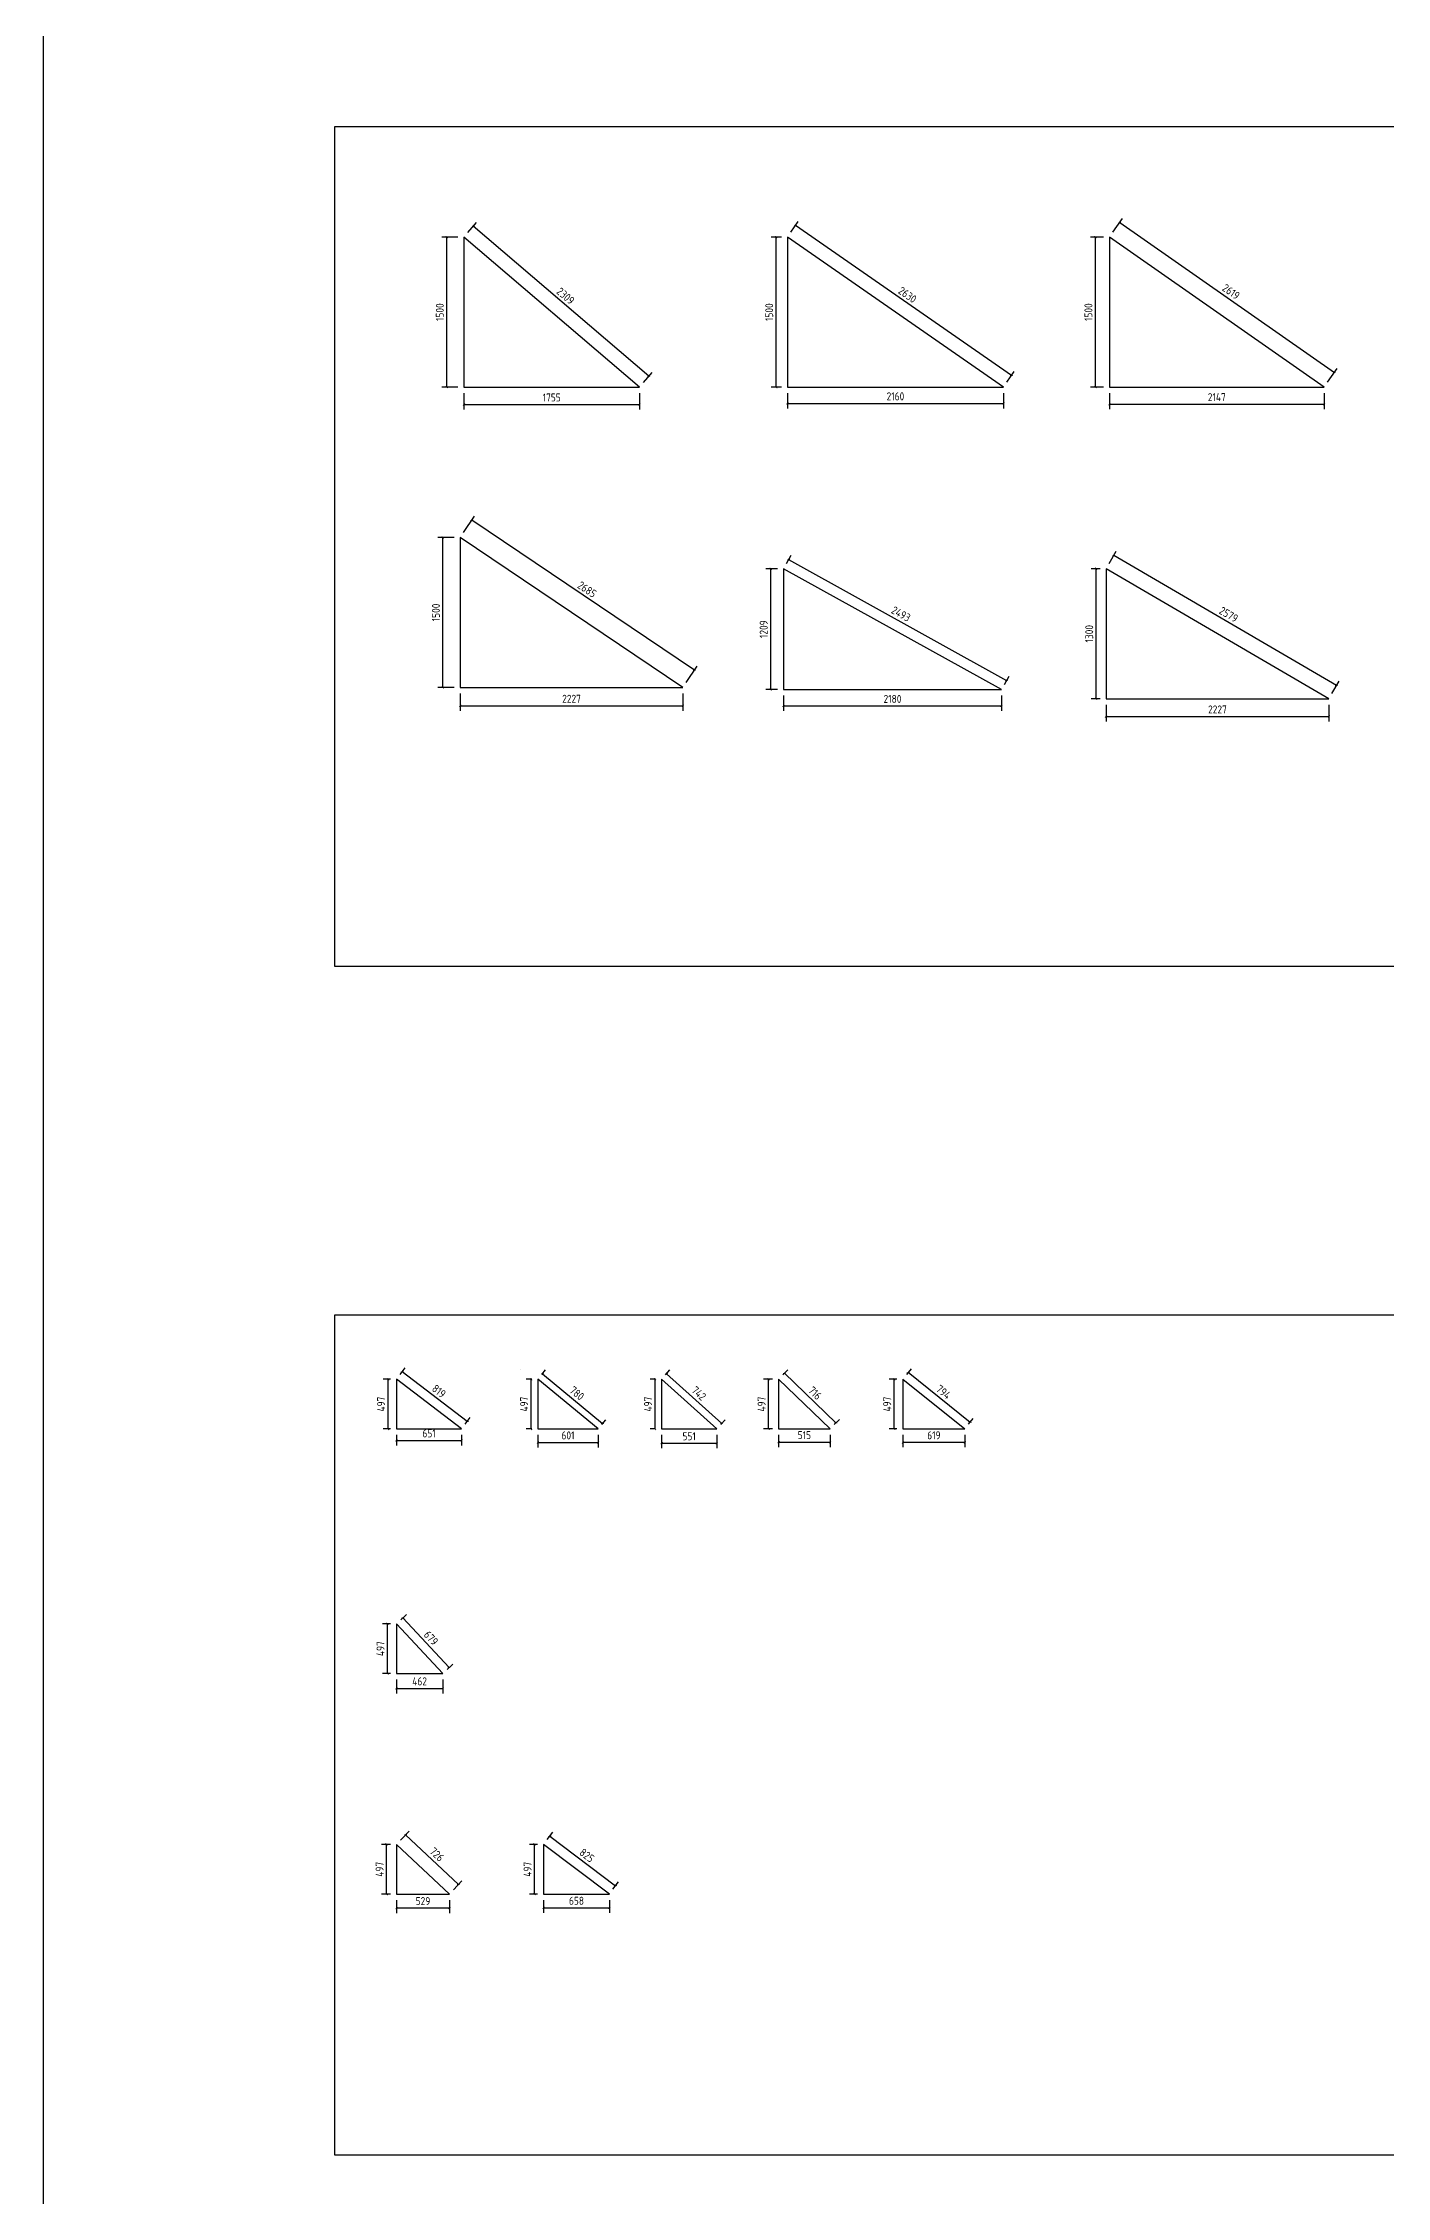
# Model space of a CAD drawing. Extents: x 810015 to 1451442, y -271755 to 145013.
# Drawn here: x 1023824 to 1091019, y -170137 to -62465 of the extents above; entities that cross this region are included whole.
import ezdxf

# ---------------------------------------------------------------- set-up
doc = ezdxf.new("R2010")
doc.units = 0
doc.header["$LTSCALE"] = 1000
doc.header["$MEASUREMENT"] = 0
doc.styles.get("Standard").update_dxf_attribs({"font": 'gbenor.shx', "bigfont": 'gbcbig.shx'})
doc.dimstyles.get("Standard").update_dxf_attribs({"dimscale": 100, "dimtxt": 2.5, "dimasz": 1, "dimexe": 2.5, "dimexo": 3, "dimgap": 1.5, "dimtad": 1, "dimdec": 0, "dimzin": 0, "dimdsep": 46, "dimtxsty": 'Standard', "dimblk": 'ARCHTICK', "dimcen": 0.09, "dimadec": 0, "dimazin": 0, "dimtfac": 1, "dimtdec": 0, "dimtix": 1, "dimtmove": 2, "dimatfit": 3, "dimfxl": 1, "dimtolj": 1, "dimtzin": 0, "dimarcsym": 0})

# ---------------------------------------------------------------- blocks, each defined once
blk = doc.blocks.new('_ArchTick')
at = {"color": 0, "linetype": 'ByBlock', "const_width": 0.4}
blk.add_lwpolyline([(-0.5, -0.5), (0.5, 0.5)], dxfattribs=at)
blk = doc.blocks.new('*D1273')
at = {"color": 0, "lineweight": -2}
for p, q in [((1041498, -132046), (1041498, -132565)), ((1041498, -132315), (1044753, -132315)), ((1044753, -132046), (1044753, -132565))]:
    blk.add_line(p, q, dxfattribs=at)
at = {"layer": 'Defpoints', "color": 0}
for p in [(1041498, -131746), (1044753, -131746), (1044753, -132315)]:
    blk.add_point(p, dxfattribs=at)
at = {"color": 0, "lineweight": -2, "xscale": 100, "yscale": 100, "zscale": 100, "rotation": 180}
blk.add_blockref('_ArchTick', (1041498, -132315), dxfattribs=at)
at = {"color": 0, "lineweight": -2, "xscale": 100, "yscale": 100, "zscale": 100}
blk.add_blockref('_ArchTick', (1044753, -132315), dxfattribs=at)
at = {"color": 0, "insert": (1043125, -131965), "char_height": 400, "attachment_point": 5}
blk.add_mtext('\\A1;651', dxfattribs=at)
blk = doc.blocks.new('*D1274')
at = {"color": 0, "lineweight": -2}
for p, q in [((1048569, -132046), (1048569, -132668)), ((1048569, -132418), (1051574, -132418)), ((1051574, -132046), (1051574, -132668))]:
    blk.add_line(p, q, dxfattribs=at)
at = {"layer": 'Defpoints', "color": 0}
for p in [(1048569, -131746), (1051574, -131746), (1051574, -132418)]:
    blk.add_point(p, dxfattribs=at)
at = {"color": 0, "lineweight": -2, "xscale": 100, "yscale": 100, "zscale": 100, "rotation": 180}
blk.add_blockref('_ArchTick', (1048569, -132418), dxfattribs=at)
at = {"color": 0, "lineweight": -2, "xscale": 100, "yscale": 100, "zscale": 100}
blk.add_blockref('_ArchTick', (1051574, -132418), dxfattribs=at)
at = {"color": 0, "insert": (1050071, -132068), "char_height": 400, "attachment_point": 5}
blk.add_mtext('\\A1;601', dxfattribs=at)
blk = doc.blocks.new('*D1275')
at = {"color": 0, "lineweight": -2}
for p, q in [((1054753, -132046), (1054753, -132711)), ((1057508, -132046), (1057508, -132711)), ((1054753, -132461), (1057508, -132461))]:
    blk.add_line(p, q, dxfattribs=at)
at = {"layer": 'Defpoints', "color": 0}
for p in [(1054753, -131746), (1057508, -131746), (1057508, -132461)]:
    blk.add_point(p, dxfattribs=at)
at = {"color": 0, "lineweight": -2, "xscale": 100, "yscale": 100, "zscale": 100, "rotation": 180}
blk.add_blockref('_ArchTick', (1054753, -132461), dxfattribs=at)
at = {"color": 0, "lineweight": -2, "xscale": 100, "yscale": 100, "zscale": 100}
blk.add_blockref('_ArchTick', (1057508, -132461), dxfattribs=at)
at = {"color": 0, "insert": (1056130, -132111), "char_height": 400, "attachment_point": 5}
blk.add_mtext('\\A1;551', dxfattribs=at)
blk = doc.blocks.new('*D1276')
at = {"color": 0, "lineweight": -2}
for p, q in [((1060603, -132046), (1060603, -132655)), ((1060603, -132405), (1063178, -132405)), ((1063178, -132046), (1063178, -132655))]:
    blk.add_line(p, q, dxfattribs=at)
at = {"layer": 'Defpoints', "color": 0}
for p in [(1060603, -131746), (1063178, -131746), (1063178, -132405)]:
    blk.add_point(p, dxfattribs=at)
at = {"color": 0, "lineweight": -2, "xscale": 100, "yscale": 100, "zscale": 100, "rotation": 180}
blk.add_blockref('_ArchTick', (1060603, -132405), dxfattribs=at)
at = {"color": 0, "lineweight": -2, "xscale": 100, "yscale": 100, "zscale": 100}
blk.add_blockref('_ArchTick', (1063178, -132405), dxfattribs=at)
at = {"color": 0, "insert": (1061891, -132055), "char_height": 400, "attachment_point": 5}
blk.add_mtext('\\A1;515', dxfattribs=at)
blk = doc.blocks.new('*D1277')
at = {"color": 0, "lineweight": -2}
for p, q in [((1066818, -132046), (1066818, -132664)), ((1066818, -132414), (1069913, -132414)), ((1069913, -132046), (1069913, -132664))]:
    blk.add_line(p, q, dxfattribs=at)
at = {"layer": 'Defpoints', "color": 0}
for p in [(1066818, -131746), (1069913, -131746), (1069913, -132414)]:
    blk.add_point(p, dxfattribs=at)
at = {"color": 0, "lineweight": -2, "xscale": 100, "yscale": 100, "zscale": 100, "rotation": 180}
blk.add_blockref('_ArchTick', (1066818, -132414), dxfattribs=at)
at = {"color": 0, "lineweight": -2, "xscale": 100, "yscale": 100, "zscale": 100}
blk.add_blockref('_ArchTick', (1069913, -132414), dxfattribs=at)
at = {"color": 0, "insert": (1068366, -132064), "char_height": 400, "attachment_point": 5}
blk.add_mtext('\\A1;619', dxfattribs=at)
blk = doc.blocks.new('*D1278')
at = {"color": 0, "lineweight": -2}
for p, q in [((1041198, -129261), (1040829, -129261)), ((1041079, -131746), (1041079, -129261)), ((1041198, -131746), (1040829, -131746))]:
    blk.add_line(p, q, dxfattribs=at)
at = {"layer": 'Defpoints', "color": 0}
for p in [(1041079, -129261), (1041498, -129261), (1041498, -131746)]:
    blk.add_point(p, dxfattribs=at)
at = {"color": 0, "lineweight": -2, "xscale": 100, "yscale": 100, "zscale": 100}
for p, rotation in [((1041079, -129261), 90), ((1041079, -131746), 270)]:
    blk.add_blockref('_ArchTick', p, dxfattribs=dict(at, rotation=rotation))
at = {"color": 0, "insert": (1040729, -130503), "char_height": 400, "attachment_point": 5, "rotation": 90}
blk.add_mtext('\\A1;497', dxfattribs=at)
blk = doc.blocks.new('*D1279')
at = {"color": 0, "lineweight": -2}
for p, q in [((1041680, -129022), (1041930, -128695)), ((1045033, -131379), (1041778, -128894)), ((1044935, -131507), (1045185, -131180))]:
    blk.add_line(p, q, dxfattribs=at)
at = {"layer": 'Defpoints', "color": 0}
for p in [(1041778, -128894), (1041498, -129261), (1044753, -131746)]:
    blk.add_point(p, dxfattribs=at)
at = {"color": 0, "lineweight": -2, "xscale": 100, "yscale": 100, "zscale": 100}
for p, rotation in [((1041778, -128894), 142.6404067610268), ((1045033, -131379), 322.6404067610267)]:
    blk.add_blockref('_ArchTick', p, dxfattribs=dict(at, rotation=rotation))
at = {"color": 0, "insert": (1043618, -129858), "char_height": 400, "attachment_point": 5, "rotation": 322.64041}
blk.add_mtext('\\A1;819', dxfattribs=at)
blk = doc.blocks.new('*D1280')
at = {"color": 0, "lineweight": -2}
for p, q in [((1048269, -129261), (1047979, -129261)), ((1048229, -131746), (1048229, -129261)), ((1048269, -131746), (1047979, -131746))]:
    blk.add_line(p, q, dxfattribs=at)
at = {"layer": 'Defpoints', "color": 0}
for p in [(1048229, -129261), (1048569, -129261), (1048569, -131746)]:
    blk.add_point(p, dxfattribs=at)
at = {"color": 0, "lineweight": -2, "xscale": 100, "yscale": 100, "zscale": 100}
for p, rotation in [((1048229, -129261), 90), ((1048229, -131746), 270)]:
    blk.add_blockref('_ArchTick', p, dxfattribs=dict(at, rotation=rotation))
at = {"color": 0, "insert": (1047879, -130503), "char_height": 400, "attachment_point": 5, "rotation": 90}
blk.add_mtext('\\A1;497', dxfattribs=at)
blk = doc.blocks.new('*D1281')
at = {"color": 0, "lineweight": -2}
for p, q in [((1048760, -129030), (1048952, -128798)), ((1048792, -128990), (1051797, -131475)), ((1051765, -131515), (1051957, -131283))]:
    blk.add_line(p, q, dxfattribs=at)
at = {"layer": 'Defpoints', "color": 0}
for p in [(1048569, -129261), (1051574, -131746), (1051797, -131475)]:
    blk.add_point(p, dxfattribs=at)
at = {"color": 0, "lineweight": -2, "xscale": 100, "yscale": 100, "zscale": 100}
for p, rotation in [((1048792, -128990), 140.4107803550324), ((1051797, -131475), 320.4107803550324)]:
    blk.add_blockref('_ArchTick', p, dxfattribs=dict(at, rotation=rotation))
at = {"color": 0, "insert": (1050518, -129963), "char_height": 400, "attachment_point": 5, "rotation": 320.41078}
blk.add_mtext('\\A1;780', dxfattribs=at)
blk = doc.blocks.new('*D1282')
at = {"color": 0, "lineweight": -2}
for p, q in [((1054453, -129261), (1054174, -129261)), ((1054424, -131746), (1054424, -129261)), ((1054453, -131746), (1054174, -131746))]:
    blk.add_line(p, q, dxfattribs=at)
at = {"layer": 'Defpoints', "color": 0}
for p in [(1054424, -129261), (1054753, -129261), (1054753, -131746)]:
    blk.add_point(p, dxfattribs=at)
at = {"color": 0, "lineweight": -2, "xscale": 100, "yscale": 100, "zscale": 100}
for p, rotation in [((1054424, -129261), 90), ((1054424, -131746), 270)]:
    blk.add_blockref('_ArchTick', p, dxfattribs=dict(at, rotation=rotation))
at = {"color": 0, "insert": (1054074, -130503), "char_height": 400, "attachment_point": 5, "rotation": 90}
blk.add_mtext('\\A1;497', dxfattribs=at)
blk = doc.blocks.new('*D1283')
at = {"color": 0, "lineweight": -2}
for p, q in [((1054954, -129038), (1055170, -128798)), ((1057758, -131469), (1055003, -128984)), ((1057709, -131523), (1057925, -131283))]:
    blk.add_line(p, q, dxfattribs=at)
at = {"layer": 'Defpoints', "color": 0}
for p in [(1055003, -128984), (1054753, -129261), (1057508, -131746)]:
    blk.add_point(p, dxfattribs=at)
at = {"color": 0, "lineweight": -2, "xscale": 100, "yscale": 100, "zscale": 100}
for p, rotation in [((1055003, -128984), 137.9496548467081), ((1057758, -131469), 317.9496548467081)]:
    blk.add_blockref('_ArchTick', p, dxfattribs=dict(at, rotation=rotation))
at = {"color": 0, "insert": (1056615, -129966), "char_height": 400, "attachment_point": 5, "rotation": 317.94965}
blk.add_mtext('\\A1;742', dxfattribs=at)
blk = doc.blocks.new('*D1284')
at = {"color": 0, "lineweight": -2}
for p, q in [((1060303, -129261), (1059852, -129261)), ((1060102, -131746), (1060102, -129261)), ((1060303, -131746), (1059852, -131746))]:
    blk.add_line(p, q, dxfattribs=at)
at = {"layer": 'Defpoints', "color": 0}
for p in [(1060102, -129261), (1060603, -129261), (1060603, -131746)]:
    blk.add_point(p, dxfattribs=at)
at = {"color": 0, "lineweight": -2, "xscale": 100, "yscale": 100, "zscale": 100}
for p, rotation in [((1060102, -129261), 90), ((1060102, -131746), 270)]:
    blk.add_blockref('_ArchTick', p, dxfattribs=dict(at, rotation=rotation))
at = {"color": 0, "insert": (1059752, -130503), "char_height": 400, "attachment_point": 5, "rotation": 90}
blk.add_mtext('\\A1;497', dxfattribs=at)
blk = doc.blocks.new('*D1285')
at = {"color": 0, "lineweight": -2}
for p, q in [((1060812, -129045), (1061064, -128783)), ((1063465, -131448), (1060890, -128963)), ((1063387, -131530), (1063639, -131268))]:
    blk.add_line(p, q, dxfattribs=at)
at = {"layer": 'Defpoints', "color": 0}
for p in [(1060890, -128963), (1060603, -129261), (1063178, -131746)]:
    blk.add_point(p, dxfattribs=at)
at = {"color": 0, "lineweight": -2, "xscale": 100, "yscale": 100, "zscale": 100}
for p, rotation in [((1060890, -128963), 136.0189874453679), ((1063465, -131448), 316.0189874453679)]:
    blk.add_blockref('_ArchTick', p, dxfattribs=dict(at, rotation=rotation))
at = {"color": 0, "insert": (1062421, -129954), "char_height": 400, "attachment_point": 5, "rotation": 316.01899}
blk.add_mtext('\\A1;716', dxfattribs=at)
blk = doc.blocks.new('*D1286')
at = {"color": 0, "lineweight": -2}
for p, q in [((1066518, -129261), (1066133, -129261)), ((1066383, -131746), (1066383, -129261)), ((1066518, -131746), (1066133, -131746))]:
    blk.add_line(p, q, dxfattribs=at)
at = {"layer": 'Defpoints', "color": 0}
for p in [(1066383, -129261), (1066818, -129261), (1066818, -131746)]:
    blk.add_point(p, dxfattribs=at)
at = {"color": 0, "lineweight": -2, "xscale": 100, "yscale": 100, "zscale": 100}
for p, rotation in [((1066383, -129261), 90), ((1066383, -131746), 270)]:
    blk.add_blockref('_ArchTick', p, dxfattribs=dict(at, rotation=rotation))
at = {"color": 0, "insert": (1066033, -130503), "char_height": 400, "attachment_point": 5, "rotation": 90}
blk.add_mtext('\\A1;497', dxfattribs=at)
blk = doc.blocks.new('*D1287')
at = {"color": 0, "lineweight": -2}
for p, q in [((1067006, -129027), (1067239, -128737)), ((1070178, -131417), (1067083, -128932)), ((1070101, -131512), (1070334, -131222))]:
    blk.add_line(p, q, dxfattribs=at)
at = {"layer": 'Defpoints', "color": 0}
for p in [(1067083, -128932), (1066818, -129261), (1069913, -131746)]:
    blk.add_point(p, dxfattribs=at)
at = {"color": 0, "lineweight": -2, "xscale": 100, "yscale": 100, "zscale": 100}
for p, rotation in [((1067083, -128932), 141.2387434915831), ((1070178, -131417), 321.2387434915831)]:
    blk.add_blockref('_ArchTick', p, dxfattribs=dict(at, rotation=rotation))
at = {"color": 0, "insert": (1068849, -129901), "char_height": 400, "attachment_point": 5, "rotation": 321.23874}
blk.add_mtext('\\A1;794', dxfattribs=at)
blk = doc.blocks.new('*D1288')
at = {"color": 0, "lineweight": -2}
for p, q in [((1041198, -141486), (1040796, -141486)), ((1041046, -143971), (1041046, -141486)), ((1041198, -143971), (1040796, -143971))]:
    blk.add_line(p, q, dxfattribs=at)
at = {"layer": 'Defpoints', "color": 0}
for p in [(1041046, -141486), (1041498, -141486), (1041498, -143971)]:
    blk.add_point(p, dxfattribs=at)
at = {"color": 0, "lineweight": -2, "xscale": 100, "yscale": 100, "zscale": 100}
for p, rotation in [((1041046, -141486), 90), ((1041046, -143971), 270)]:
    blk.add_blockref('_ArchTick', p, dxfattribs=dict(at, rotation=rotation))
at = {"color": 0, "insert": (1040696, -142729), "char_height": 400, "attachment_point": 5, "rotation": 90}
blk.add_mtext('\\A1;497', dxfattribs=at)
blk = doc.blocks.new('*D1289')
at = {"color": 0, "lineweight": -2}
for p, q in [((1041498, -144271), (1041498, -144963)), ((1043808, -144271), (1043808, -144963)), ((1041498, -144713), (1043808, -144713))]:
    blk.add_line(p, q, dxfattribs=at)
at = {"layer": 'Defpoints', "color": 0}
for p in [(1041498, -143971), (1043808, -143971), (1043808, -144713)]:
    blk.add_point(p, dxfattribs=at)
at = {"color": 0, "lineweight": -2, "xscale": 100, "yscale": 100, "zscale": 100, "rotation": 180}
blk.add_blockref('_ArchTick', (1041498, -144713), dxfattribs=at)
at = {"color": 0, "lineweight": -2, "xscale": 100, "yscale": 100, "zscale": 100}
blk.add_blockref('_ArchTick', (1043808, -144713), dxfattribs=at)
at = {"color": 0, "insert": (1042653, -144363), "char_height": 400, "attachment_point": 5}
blk.add_mtext('\\A1;462', dxfattribs=at)
blk = doc.blocks.new('*D1290')
at = {"color": 0, "lineweight": -2}
for p, q in [((1041717, -141282), (1041996, -141024)), ((1044123, -143679), (1041813, -141194)), ((1044027, -143767), (1044306, -143509))]:
    blk.add_line(p, q, dxfattribs=at)
at = {"layer": 'Defpoints', "color": 0}
for p in [(1041498, -141486), (1041813, -141194), (1043808, -143971)]:
    blk.add_point(p, dxfattribs=at)
at = {"color": 0, "lineweight": -2, "xscale": 100, "yscale": 100, "zscale": 100}
for p, rotation in [((1041813, -141194), 132.9098408462893), ((1044123, -143679), 312.9098408462893)]:
    blk.add_blockref('_ArchTick', p, dxfattribs=dict(at, rotation=rotation))
at = {"color": 0, "insert": (1043224, -142198), "char_height": 400, "attachment_point": 5, "rotation": 312.90984}
blk.add_mtext('\\A1;679', dxfattribs=at)
blk = doc.blocks.new('*D1291')
at = {"color": 0, "lineweight": -2}
for p, q in [((1041198, -152514), (1040751, -152514)), ((1041001, -154999), (1041001, -152514)), ((1041198, -154999), (1040751, -154999))]:
    blk.add_line(p, q, dxfattribs=at)
at = {"layer": 'Defpoints', "color": 0}
for p in [(1041001, -152514), (1041498, -152514), (1041498, -154999)]:
    blk.add_point(p, dxfattribs=at)
at = {"color": 0, "lineweight": -2, "xscale": 100, "yscale": 100, "zscale": 100}
for p, rotation in [((1041001, -152514), 90), ((1041001, -154999), 270)]:
    blk.add_blockref('_ArchTick', p, dxfattribs=dict(at, rotation=rotation))
at = {"color": 0, "insert": (1040651, -153757), "char_height": 400, "attachment_point": 5, "rotation": 90}
blk.add_mtext('\\A1;497', dxfattribs=at)
blk = doc.blocks.new('*D1292')
at = {"color": 0, "lineweight": -2}
for p, q in [((1041498, -155299), (1041498, -155948)), ((1044143, -155698), (1041498, -155698)), ((1044143, -155299), (1044143, -155948))]:
    blk.add_line(p, q, dxfattribs=at)
at = {"layer": 'Defpoints', "color": 0}
for p in [(1041498, -154999), (1044143, -154999), (1041498, -155698)]:
    blk.add_point(p, dxfattribs=at)
at = {"color": 0, "lineweight": -2, "xscale": 100, "yscale": 100, "zscale": 100, "rotation": 180}
blk.add_blockref('_ArchTick', (1041498, -155698), dxfattribs=at)
at = {"color": 0, "lineweight": -2, "xscale": 100, "yscale": 100, "zscale": 100}
blk.add_blockref('_ArchTick', (1044143, -155698), dxfattribs=at)
at = {"color": 0, "insert": (1042820, -155348), "char_height": 400, "attachment_point": 5}
blk.add_mtext('\\A1;529', dxfattribs=at)
blk = doc.blocks.new('*D1293')
at = {"color": 0, "lineweight": -2}
for p, q in [((1041703, -152296), (1042124, -151848)), ((1044597, -154515), (1041952, -152030)), ((1044348, -154781), (1044769, -154333))]:
    blk.add_line(p, q, dxfattribs=at)
at = {"layer": 'Defpoints', "color": 0}
for p in [(1041498, -152514), (1041952, -152030), (1044143, -154999)]:
    blk.add_point(p, dxfattribs=at)
at = {"color": 0, "lineweight": -2, "xscale": 100, "yscale": 100, "zscale": 100}
for p, rotation in [((1041952, -152030), 136.7864237667512), ((1044597, -154515), 316.7864237667513)]:
    blk.add_blockref('_ArchTick', p, dxfattribs=dict(at, rotation=rotation))
at = {"color": 0, "insert": (1043515, -153018), "char_height": 400, "attachment_point": 5, "rotation": 316.78642}
blk.add_mtext('\\A1;726', dxfattribs=at)
blk = doc.blocks.new('*D1294')
at = {"color": 0, "lineweight": -2}
for p, q in [((1048550, -152514), (1048149, -152514)), ((1048399, -154999), (1048399, -152514)), ((1048550, -154999), (1048149, -154999))]:
    blk.add_line(p, q, dxfattribs=at)
at = {"layer": 'Defpoints', "color": 0}
for p in [(1048399, -152514), (1048850, -152514), (1048850, -154999)]:
    blk.add_point(p, dxfattribs=at)
at = {"color": 0, "lineweight": -2, "xscale": 100, "yscale": 100, "zscale": 100}
for p, rotation in [((1048399, -152514), 90), ((1048399, -154999), 270)]:
    blk.add_blockref('_ArchTick', p, dxfattribs=dict(at, rotation=rotation))
at = {"color": 0, "insert": (1048049, -153757), "char_height": 400, "attachment_point": 5, "rotation": 90}
blk.add_mtext('\\A1;497', dxfattribs=at)
blk = doc.blocks.new('*D1295')
at = {"color": 0, "lineweight": -2}
for p, q in [((1048850, -155299), (1048850, -155934)), ((1048850, -155684), (1052140, -155684)), ((1052140, -155299), (1052140, -155934))]:
    blk.add_line(p, q, dxfattribs=at)
at = {"layer": 'Defpoints', "color": 0}
for p in [(1048850, -154999), (1052140, -154999), (1052140, -155684)]:
    blk.add_point(p, dxfattribs=at)
at = {"color": 0, "lineweight": -2, "xscale": 100, "yscale": 100, "zscale": 100, "rotation": 180}
blk.add_blockref('_ArchTick', (1048850, -155684), dxfattribs=at)
at = {"color": 0, "lineweight": -2, "xscale": 100, "yscale": 100, "zscale": 100}
blk.add_blockref('_ArchTick', (1052140, -155684), dxfattribs=at)
at = {"color": 0, "insert": (1050495, -155334), "char_height": 400, "attachment_point": 5}
blk.add_mtext('\\A1;658', dxfattribs=at)
blk = doc.blocks.new('*D1296')
at = {"color": 0, "lineweight": -2}
for p, q in [((1049031, -152275), (1049312, -151903)), ((1049162, -152102), (1052452, -154587)), ((1052321, -154760), (1052602, -154388))]:
    blk.add_line(p, q, dxfattribs=at)
at = {"layer": 'Defpoints', "color": 0}
for p in [(1048850, -152514), (1052140, -154999), (1052452, -154587)]:
    blk.add_point(p, dxfattribs=at)
at = {"color": 0, "lineweight": -2, "xscale": 100, "yscale": 100, "zscale": 100}
for p, rotation in [((1049162, -152102), 142.9355503700888), ((1052452, -154587), 322.9355503700888)]:
    blk.add_blockref('_ArchTick', p, dxfattribs=dict(at, rotation=rotation))
at = {"color": 0, "insert": (1051017, -153065), "char_height": 400, "attachment_point": 5, "rotation": 322.93555}
blk.add_mtext('\\A1;825', dxfattribs=at)
blk = doc.blocks.new('*D1309')
at = {"color": 0, "lineweight": -2}
for p, q in [((1044570, -72166), (1043762, -72166)), ((1044012, -79666), (1044012, -72166)), ((1044570, -79666), (1043762, -79666))]:
    blk.add_line(p, q, dxfattribs=at)
at = {"layer": 'Defpoints', "color": 0}
for p in [(1044012, -72166), (1044870, -72166), (1044870, -79666)]:
    blk.add_point(p, dxfattribs=at)
at = {"color": 0, "lineweight": -2, "xscale": 100, "yscale": 100, "zscale": 100}
for p, rotation in [((1044012, -72166), 90), ((1044012, -79666), 270)]:
    blk.add_blockref('_ArchTick', p, dxfattribs=dict(at, rotation=rotation))
at = {"color": 0, "insert": (1043662, -75916), "char_height": 400, "attachment_point": 5, "rotation": 90}
blk.add_mtext('\\A1;1500', dxfattribs=at)
blk = doc.blocks.new('*D1310')
at = {"color": 0, "lineweight": -2}
for p, q in [((1044870, -79966), (1044870, -80782)), ((1044870, -80532), (1053645, -80532)), ((1053645, -79966), (1053645, -80782))]:
    blk.add_line(p, q, dxfattribs=at)
at = {"layer": 'Defpoints', "color": 0}
for p in [(1044870, -79666), (1053645, -79666), (1053645, -80532)]:
    blk.add_point(p, dxfattribs=at)
at = {"color": 0, "lineweight": -2, "xscale": 100, "yscale": 100, "zscale": 100, "rotation": 180}
blk.add_blockref('_ArchTick', (1044870, -80532), dxfattribs=at)
at = {"color": 0, "lineweight": -2, "xscale": 100, "yscale": 100, "zscale": 100}
blk.add_blockref('_ArchTick', (1053645, -80532), dxfattribs=at)
at = {"color": 0, "insert": (1049257, -80182), "char_height": 400, "attachment_point": 5}
blk.add_mtext('\\A1;1755', dxfattribs=at)
blk = doc.blocks.new('*D1311')
at = {"color": 0, "lineweight": -2}
for p, q in [((1045065, -71938), (1045497, -71432)), ((1054109, -79122), (1045334, -71622)), ((1053840, -79438), (1054272, -78932))]:
    blk.add_line(p, q, dxfattribs=at)
at = {"layer": 'Defpoints', "color": 0}
for p in [(1045334, -71622), (1044870, -72166), (1053645, -79666)]:
    blk.add_point(p, dxfattribs=at)
at = {"color": 0, "lineweight": -2, "xscale": 100, "yscale": 100, "zscale": 100}
for p, rotation in [((1045334, -71622), 139.4794604523503), ((1054109, -79122), 319.4794604523503)]:
    blk.add_blockref('_ArchTick', p, dxfattribs=dict(at, rotation=rotation))
at = {"color": 0, "insert": (1049949, -75106), "char_height": 400, "attachment_point": 5, "rotation": 319.47946}
blk.add_mtext('\\A1;2309', dxfattribs=at)
blk = doc.blocks.new('*D1312')
at = {"color": 0, "lineweight": -2}
for p, q in [((1060744, -72166), (1060231, -72166)), ((1060481, -79666), (1060481, -72166)), ((1060744, -79666), (1060231, -79666))]:
    blk.add_line(p, q, dxfattribs=at)
at = {"layer": 'Defpoints', "color": 0}
for p in [(1060481, -72166), (1061044, -72166), (1061044, -79666)]:
    blk.add_point(p, dxfattribs=at)
at = {"color": 0, "lineweight": -2, "xscale": 100, "yscale": 100, "zscale": 100}
for p, rotation in [((1060481, -72166), 90), ((1060481, -79666), 270)]:
    blk.add_blockref('_ArchTick', p, dxfattribs=dict(at, rotation=rotation))
at = {"color": 0, "insert": (1060131, -75916), "char_height": 400, "attachment_point": 5, "rotation": 90}
blk.add_mtext('\\A1;1500', dxfattribs=at)
blk = doc.blocks.new('*D1313')
at = {"color": 0, "lineweight": -2}
for p, q in [((1061044, -79966), (1061044, -80725)), ((1061044, -80475), (1071844, -80475)), ((1071844, -79966), (1071844, -80725))]:
    blk.add_line(p, q, dxfattribs=at)
at = {"layer": 'Defpoints', "color": 0}
for p in [(1061044, -79666), (1071844, -79666), (1071844, -80475)]:
    blk.add_point(p, dxfattribs=at)
at = {"color": 0, "lineweight": -2, "xscale": 100, "yscale": 100, "zscale": 100, "rotation": 180}
blk.add_blockref('_ArchTick', (1061044, -80475), dxfattribs=at)
at = {"color": 0, "lineweight": -2, "xscale": 100, "yscale": 100, "zscale": 100}
blk.add_blockref('_ArchTick', (1071844, -80475), dxfattribs=at)
at = {"color": 0, "insert": (1066444, -80125), "char_height": 400, "attachment_point": 5}
blk.add_mtext('\\A1;2160', dxfattribs=at)
blk = doc.blocks.new('*D1314')
at = {"color": 0, "lineweight": -2}
for p, q in [((1061215, -71920), (1061587, -71384)), ((1072245, -79089), (1061445, -71589)), ((1072015, -79420), (1072387, -78884))]:
    blk.add_line(p, q, dxfattribs=at)
at = {"layer": 'Defpoints', "color": 0}
for p in [(1061445, -71589), (1061044, -72166), (1071844, -79666)]:
    blk.add_point(p, dxfattribs=at)
at = {"color": 0, "lineweight": -2, "xscale": 100, "yscale": 100, "zscale": 100}
for p, rotation in [((1061445, -71589), 145.2221686336362), ((1072245, -79089), 325.2221686336362)]:
    blk.add_blockref('_ArchTick', p, dxfattribs=dict(at, rotation=rotation))
at = {"color": 0, "insert": (1067045, -75051), "char_height": 400, "attachment_point": 5, "rotation": 325.22217}
blk.add_mtext('\\A1;2630', dxfattribs=at)
blk = doc.blocks.new('*D1315')
at = {"color": 0, "lineweight": -2}
for p, q in [((1076844, -72166), (1076194, -72166)), ((1076444, -79666), (1076444, -72166)), ((1076844, -79666), (1076194, -79666))]:
    blk.add_line(p, q, dxfattribs=at)
at = {"layer": 'Defpoints', "color": 0}
for p in [(1076444, -72166), (1077144, -72166), (1077144, -79666)]:
    blk.add_point(p, dxfattribs=at)
at = {"color": 0, "lineweight": -2, "xscale": 100, "yscale": 100, "zscale": 100}
for p, rotation in [((1076444, -72166), 90), ((1076444, -79666), 270)]:
    blk.add_blockref('_ArchTick', p, dxfattribs=dict(at, rotation=rotation))
at = {"color": 0, "insert": (1076094, -75916), "char_height": 400, "attachment_point": 5, "rotation": 90}
blk.add_mtext('\\A1;1500', dxfattribs=at)
blk = doc.blocks.new('*D1316')
at = {"color": 0, "lineweight": -2}
for p, q in [((1077144, -79966), (1077144, -80766)), ((1077144, -80516), (1087879, -80516)), ((1087879, -79966), (1087879, -80766))]:
    blk.add_line(p, q, dxfattribs=at)
at = {"layer": 'Defpoints', "color": 0}
for p in [(1077144, -79666), (1087879, -79666), (1087879, -80516)]:
    blk.add_point(p, dxfattribs=at)
at = {"color": 0, "lineweight": -2, "xscale": 100, "yscale": 100, "zscale": 100, "rotation": 180}
blk.add_blockref('_ArchTick', (1077144, -80516), dxfattribs=at)
at = {"color": 0, "lineweight": -2, "xscale": 100, "yscale": 100, "zscale": 100}
blk.add_blockref('_ArchTick', (1087879, -80516), dxfattribs=at)
at = {"color": 0, "insert": (1082512, -80166), "char_height": 400, "attachment_point": 5}
blk.add_mtext('\\A1;2147', dxfattribs=at)
blk = doc.blocks.new('*D1317')
at = {"color": 0, "lineweight": -2}
for p, q in [((1077316, -71920), (1077800, -71227)), ((1077657, -71432), (1088392, -78932)), ((1088051, -79420), (1088535, -78727))]:
    blk.add_line(p, q, dxfattribs=at)
at = {"layer": 'Defpoints', "color": 0}
for p in [(1077144, -72166), (1087879, -79666), (1088392, -78932)]:
    blk.add_point(p, dxfattribs=at)
at = {"color": 0, "lineweight": -2, "xscale": 100, "yscale": 100, "zscale": 100}
for p, rotation in [((1077657, -71432), 145.0599528120809), ((1088392, -78932), 325.0599528120809)]:
    blk.add_blockref('_ArchTick', p, dxfattribs=dict(at, rotation=rotation))
at = {"color": 0, "insert": (1083225, -74895), "char_height": 400, "attachment_point": 5, "rotation": 325.05995}
blk.add_mtext('\\A1;2619', dxfattribs=at)
blk = doc.blocks.new('*D1318')
at = {"color": 0, "lineweight": -2}
for p, q in [((1044379, -87178), (1043564, -87178)), ((1043814, -94678), (1043814, -87178)), ((1044379, -94678), (1043564, -94678))]:
    blk.add_line(p, q, dxfattribs=at)
at = {"layer": 'Defpoints', "color": 0}
for p in [(1043814, -87178), (1044679, -87178), (1044679, -94678)]:
    blk.add_point(p, dxfattribs=at)
at = {"color": 0, "lineweight": -2, "xscale": 100, "yscale": 100, "zscale": 100}
for p, rotation in [((1043814, -87178), 90), ((1043814, -94678), 270)]:
    blk.add_blockref('_ArchTick', p, dxfattribs=dict(at, rotation=rotation))
at = {"color": 0, "insert": (1043464, -90928), "char_height": 400, "attachment_point": 5, "rotation": 90}
blk.add_mtext('\\A1;1500', dxfattribs=at)
blk = doc.blocks.new('*D1319')
at = {"color": 0, "lineweight": -2}
for p, q in [((1044679, -94978), (1044679, -95844)), ((1044679, -95594), (1055814, -95594)), ((1055814, -94978), (1055814, -95844))]:
    blk.add_line(p, q, dxfattribs=at)
at = {"layer": 'Defpoints', "color": 0}
for p in [(1044679, -94678), (1055814, -94678), (1055814, -95594)]:
    blk.add_point(p, dxfattribs=at)
at = {"color": 0, "lineweight": -2, "xscale": 100, "yscale": 100, "zscale": 100, "rotation": 180}
blk.add_blockref('_ArchTick', (1044679, -95594), dxfattribs=at)
at = {"color": 0, "lineweight": -2, "xscale": 100, "yscale": 100, "zscale": 100}
blk.add_blockref('_ArchTick', (1055814, -95594), dxfattribs=at)
at = {"color": 0, "insert": (1050247, -95244), "char_height": 400, "attachment_point": 5}
blk.add_mtext('\\A1;2227', dxfattribs=at)
blk = doc.blocks.new('*D1320')
at = {"color": 0, "lineweight": -2}
for p, q in [((1044847, -86929), (1045399, -86110)), ((1056394, -93817), (1045259, -86317)), ((1055982, -94429), (1056534, -93610))]:
    blk.add_line(p, q, dxfattribs=at)
at = {"layer": 'Defpoints', "color": 0}
for p in [(1044679, -87178), (1045259, -86317), (1055814, -94678)]:
    blk.add_point(p, dxfattribs=at)
at = {"color": 0, "lineweight": -2, "xscale": 100, "yscale": 100, "zscale": 100}
for p, rotation in [((1045259, -86317), 146.0376893149696), ((1056394, -93817), 326.0376893149697)]:
    blk.add_blockref('_ArchTick', p, dxfattribs=dict(at, rotation=rotation))
at = {"color": 0, "insert": (1051022, -89777), "char_height": 400, "attachment_point": 5, "rotation": 326.03769}
blk.add_mtext('\\A1;2685', dxfattribs=at)
blk = doc.blocks.new('*D1321')
at = {"color": 0, "lineweight": -2}
for p, q in [((1060546, -88742), (1059956, -88742)), ((1060206, -94787), (1060206, -88742)), ((1060546, -94787), (1059956, -94787))]:
    blk.add_line(p, q, dxfattribs=at)
at = {"layer": 'Defpoints', "color": 0}
for p in [(1060206, -88742), (1060846, -88742), (1060846, -94787)]:
    blk.add_point(p, dxfattribs=at)
at = {"color": 0, "lineweight": -2, "xscale": 100, "yscale": 100, "zscale": 100}
for p, rotation in [((1060206, -88742), 90), ((1060206, -94787), 270)]:
    blk.add_blockref('_ArchTick', p, dxfattribs=dict(at, rotation=rotation))
at = {"color": 0, "insert": (1059856, -91764), "char_height": 400, "attachment_point": 5, "rotation": 90}
blk.add_mtext('\\A1;1209', dxfattribs=at)
blk = doc.blocks.new('*D1322')
at = {"color": 0, "lineweight": -2}
for p, q in [((1060846, -95087), (1060846, -95848)), ((1060846, -95598), (1071746, -95598)), ((1071746, -95087), (1071746, -95848))]:
    blk.add_line(p, q, dxfattribs=at)
at = {"layer": 'Defpoints', "color": 0}
for p in [(1060846, -94787), (1071746, -94787), (1071746, -95598)]:
    blk.add_point(p, dxfattribs=at)
at = {"color": 0, "lineweight": -2, "xscale": 100, "yscale": 100, "zscale": 100, "rotation": 180}
blk.add_blockref('_ArchTick', (1060846, -95598), dxfattribs=at)
at = {"color": 0, "lineweight": -2, "xscale": 100, "yscale": 100, "zscale": 100}
blk.add_blockref('_ArchTick', (1071746, -95598), dxfattribs=at)
at = {"color": 0, "insert": (1066296, -95248), "char_height": 400, "attachment_point": 5}
blk.add_mtext('\\A1;2180', dxfattribs=at)
blk = doc.blocks.new('*D1323')
at = {"color": 0, "lineweight": -2}
for p, q in [((1060992, -88479), (1061222, -88064)), ((1061101, -88283), (1072001, -94328)), ((1071892, -94524), (1072122, -94109))]:
    blk.add_line(p, q, dxfattribs=at)
at = {"layer": 'Defpoints', "color": 0}
for p in [(1060846, -88742), (1072001, -94328), (1071746, -94787)]:
    blk.add_point(p, dxfattribs=at)
at = {"color": 0, "lineweight": -2, "xscale": 100, "yscale": 100, "zscale": 100}
for p, rotation in [((1061101, -88283), 150.9878124063533), ((1072001, -94328), 330.9878124063533)]:
    blk.add_blockref('_ArchTick', p, dxfattribs=dict(at, rotation=rotation))
at = {"color": 0, "insert": (1066721, -90999), "char_height": 400, "attachment_point": 5, "rotation": 330.98781}
blk.add_mtext('\\A1;2493', dxfattribs=at)
blk = doc.blocks.new('*D1324')
at = {"color": 0, "lineweight": -2}
for p, q in [((1076677, -88742), (1076232, -88742)), ((1076482, -95242), (1076482, -88742)), ((1076677, -95242), (1076232, -95242))]:
    blk.add_line(p, q, dxfattribs=at)
at = {"layer": 'Defpoints', "color": 0}
for p in [(1076482, -88742), (1076977, -88742), (1076977, -95242)]:
    blk.add_point(p, dxfattribs=at)
at = {"color": 0, "lineweight": -2, "xscale": 100, "yscale": 100, "zscale": 100}
for p, rotation in [((1076482, -88742), 90), ((1076482, -95242), 270)]:
    blk.add_blockref('_ArchTick', p, dxfattribs=dict(at, rotation=rotation))
at = {"color": 0, "insert": (1076132, -91992), "char_height": 400, "attachment_point": 5, "rotation": 90}
blk.add_mtext('\\A1;1300', dxfattribs=at)
blk = doc.blocks.new('*D1325')
at = {"color": 0, "lineweight": -2}
for p, q in [((1076977, -95542), (1076977, -96377)), ((1088112, -95542), (1088112, -96377)), ((1076977, -96127), (1088112, -96127))]:
    blk.add_line(p, q, dxfattribs=at)
at = {"layer": 'Defpoints', "color": 0}
for p in [(1076977, -95242), (1088112, -95242), (1088112, -96127)]:
    blk.add_point(p, dxfattribs=at)
at = {"color": 0, "lineweight": -2, "xscale": 100, "yscale": 100, "zscale": 100, "rotation": 180}
blk.add_blockref('_ArchTick', (1076977, -96127), dxfattribs=at)
at = {"color": 0, "lineweight": -2, "xscale": 100, "yscale": 100, "zscale": 100}
blk.add_blockref('_ArchTick', (1088112, -96127), dxfattribs=at)
at = {"color": 0, "insert": (1082545, -95777), "char_height": 400, "attachment_point": 5}
blk.add_mtext('\\A1;2227', dxfattribs=at)
blk = doc.blocks.new('*D1326')
at = {"color": 0, "lineweight": -2}
for p, q in [((1077128, -88483), (1077488, -87867)), ((1088497, -94583), (1077362, -88083)), ((1088263, -94983), (1088623, -94367))]:
    blk.add_line(p, q, dxfattribs=at)
at = {"layer": 'Defpoints', "color": 0}
for p in [(1077362, -88083), (1076977, -88742), (1088112, -95242)]:
    blk.add_point(p, dxfattribs=at)
at = {"color": 0, "lineweight": -2, "xscale": 100, "yscale": 100, "zscale": 100}
for p, rotation in [((1077362, -88083), 149.7259697827962), ((1088497, -94583), 329.7259697827961)]:
    blk.add_blockref('_ArchTick', p, dxfattribs=dict(at, rotation=rotation))
at = {"color": 0, "insert": (1083106, -91031), "char_height": 400, "attachment_point": 5, "rotation": 329.72597}
blk.add_mtext('\\A1;2579', dxfattribs=at)

msp = doc.modelspace()

# ---------------------------------------------------------------- linework, layer by layer
for p, q in [((1023823.7, 145013.1), (1023823.7, -271755.3)), ((1023823.7, 145013.1), (1023823.7, -271755.3)), ((1023823.7, 93013.1), (1023823.7, -191755.3)), ((1044869.6, -72166), (1044869.6, -79666)), ((1053644.6, -79666), (1044869.6, -72166)), ((1061044.1, -72166), (1061044.1, -79666)), ((1071844.1, -79666), (1061044.1, -72166)), ((1077144.2, -72166), (1077144.2, -79666)), ((1087879.2, -79666), (1077144.2, -72166)), ((1044869.6, -79666), (1053644.6, -79666)), ((1061044.1, -79666), (1071844.1, -79666)), ((1077144.2, -79666), (1087879.2, -79666)), ((1044679.3, -87177.9), (1044679.3, -94677.9)), ((1055814.3, -94677.9), (1044679.3, -87177.9)), ((1060846.5, -88741.9), (1060846.5, -94786.9)), ((1071746.5, -94786.9), (1060846.5, -88741.9)), ((1076977.1, -88741.9), (1076977.1, -95241.9)), ((1088112.1, -95241.9), (1076977.1, -88741.9)), ((1044679.3, -94677.9), (1055814.3, -94677.9)), ((1060846.5, -94786.9), (1071746.5, -94786.9)), ((1076977.1, -95241.9), (1088112.1, -95241.9)), ((1047711.5, -128760.8), (1047711.5, -128760.8)), ((1041497.8, -129260.8), (1041497.8, -131745.8)), ((1044752.8, -131745.8), (1041497.8, -129260.8)), ((1048568.6, -129260.8), (1048568.6, -131745.8)), ((1051573.6, -131745.8), (1048568.6, -129260.8)), ((1054752.6, -129260.8), (1054752.6, -131745.8)), ((1054752.6, -129260.8), (1057507.6, -131745.8)), ((1060603.3, -129260.8), (1060603.3, -131745.8)), ((1060603.3, -129260.8), (1063178.3, -131745.8)), ((1066818.2, -129260.8), (1066818.2, -131745.8)), ((1066818.2, -129260.8), (1069913.2, -131745.8)), ((1041497.8, -131745.8), (1044752.8, -131745.8)), ((1048568.6, -131745.8), (1051573.6, -131745.8)), ((1054752.6, -131745.8), (1057507.6, -131745.8)), ((1060603.3, -131745.8), (1063178.3, -131745.8)), ((1066818.2, -131745.8), (1069913.2, -131745.8)), ((1041497.8, -141486.5), (1041497.8, -143971.5)), ((1043807.8, -143971.5), (1041497.8, -141486.5)), ((1041497.8, -143971.5), (1043807.8, -143971.5)), ((1041497.8, -152514.2), (1041497.8, -154999.2)), ((1044142.8, -154999.2), (1041497.8, -152514.2)), ((1048850.3, -152514.2), (1048850.3, -154999.2)), ((1052140.3, -154999.2), (1048850.3, -152514.2)), ((1041497.8, -154999.2), (1044142.8, -154999.2)), ((1048850.3, -154999.2), (1052140.3, -154999.2))]:
    msp.add_line(p, q)
for points in [[(1038405.9, -66632.7), (1097805.9, -66632.7), (1097805.9, -108632.7), (1038405.9, -108632.7)], [(1038405.9, -126044.2), (1097805.9, -126044.2), (1097805.9, -168044.2), (1038405.9, -168044.2)]]:
    msp.add_lwpolyline(points, close=True)

# ---------------------------------------------------------------- dimensions: what is measured, and where the dimension line sits
at = {"color": 3}
for p1, p2, distance, picture, middle in [((1044869.6, -79666), (1044869.6, -72166), 858, '*D1309', (1043661.6, -75916)), ((1053644.6, -79666), (1044869.6, -72166), -715.1, '*D1311', (1049949.1, -75106.3)), ((1061044.1, -79666), (1061044.1, -72166), 563.5, '*D1312', (1060130.6, -75916)), ((1071844.1, -79666), (1061044.1, -72166), -702.6, '*D1314', (1067044.5, -75051.4)), ((1077144.2, -79666), (1077144.2, -72166), 700.1, '*D1315', (1076094.1, -75916)), ((1077144.2, -72166), (1087879.2, -79666), 895.7, '*D1317', (1083225.2, -74894.8)), ((1044869.6, -79666), (1053644.6, -79666), -866.4, '*D1310', (1049257.1, -80182.5)), ((1061044.1, -79666), (1071844.1, -79666), -809.1, '*D1313', (1066444.1, -80125.1)), ((1077144.2, -79666), (1087879.2, -79666), -850.2, '*D1316', (1082511.7, -80166.2)), ((1055814.3, -94677.9), (1044679.3, -87177.9), -1038, '*D1320', (1051022.2, -89776.7)), ((1044679.3, -94677.9), (1044679.3, -87177.9), 864.8, '*D1318', (1043464.4, -90927.9)), ((1060846.5, -88741.9), (1071746.5, -94786.9), 525.1, '*D1323', (1066720.9, -90999.1)), ((1088112.1, -95241.9), (1076977.1, -88741.9), -762.6, '*D1326', (1083105.6, -91031)), ((1060846.5, -94786.9), (1060846.5, -88741.9), 640.2, '*D1321', (1059856.3, -91764.4)), ((1076977.1, -95241.9), (1076977.1, -88741.9), 495.6, '*D1324', (1076131.5, -91991.9)), ((1044679.3, -94677.9), (1055814.3, -94677.9), -916.2, '*D1319', (1050246.8, -95244.1)), ((1060846.5, -94786.9), (1071746.5, -94786.9), -811, '*D1322', (1066296.5, -95247.8)), ((1076977.1, -95241.9), (1088112.1, -95241.9), -885.1, '*D1325', (1082544.6, -95777)), ((1041497.8, -131745.8), (1041497.8, -129260.8), 419, '*D1278', (1040728.7, -130503.3)), ((1044752.8, -131745.8), (1041497.8, -129260.8), -461.8, '*D1279', (1043617.8, -129858)), ((1048568.6, -131745.8), (1048568.6, -129260.8), 339.3, '*D1280', (1047879.3, -130503.3)), ((1048568.6, -129260.8), (1051573.6, -131745.8), 351.1, '*D1281', (1050517.9, -129963)), ((1054752.6, -131745.8), (1054752.6, -129260.8), 329.1, '*D1282', (1054073.5, -130503.3)), ((1057507.6, -131745.8), (1054752.6, -129260.8), -373.3, '*D1283', (1056614.5, -129966.2)), ((1060603.3, -131745.8), (1060603.3, -129260.8), 501.2, '*D1284', (1059752.1, -130503.3)), ((1063178.3, -131745.8), (1060603.3, -129260.8), -413.5, '*D1285', (1062421, -129953.9)), ((1066818.2, -131745.8), (1066818.2, -129260.8), 434.9, '*D1286', (1066033.3, -130503.3)), ((1069913.2, -131745.8), (1066818.2, -129260.8), -422.2, '*D1287', (1068849.2, -129901.2)), ((1041497.8, -131745.8), (1044752.8, -131745.8), -569.7, '*D1273', (1043125.3, -131965.5)), ((1048568.6, -131745.8), (1051573.6, -131745.8), -672.6, '*D1274', (1050071.1, -132068.3)), ((1054752.6, -131745.8), (1057507.6, -131745.8), -715.5, '*D1275', (1056130.1, -132111.2)), ((1060603.3, -131745.8), (1063178.3, -131745.8), -659.6, '*D1276', (1061890.8, -132055.4)), ((1066818.2, -131745.8), (1069913.2, -131745.8), -668.1, '*D1277', (1068365.7, -132063.9)), ((1043807.8, -143971.5), (1041497.8, -141486.5), -429.9, '*D1290', (1043224, -142198)), ((1041497.8, -143971.5), (1041497.8, -141486.5), 451.9, '*D1288', (1040695.9, -142729)), ((1041497.8, -143971.5), (1043807.8, -143971.5), -741.4, '*D1289', (1042652.8, -144362.9)), ((1041497.8, -154999.2), (1041497.8, -152514.2), 496.3, '*D1291', (1040651.4, -153756.7)), ((1044142.8, -154999.2), (1041497.8, -152514.2), -664.1, '*D1293', (1043514.6, -153017.6)), ((1048850.3, -154999.2), (1048850.3, -152514.2), 451, '*D1294', (1048049.3, -153756.7)), ((1048850.3, -152514.2), (1052140.3, -154999.2), 516.4, '*D1296', (1051017.5, -153065.4)), ((1044142.8, -154999.2), (1041497.8, -154999.2), 698.8, '*D1292', (1042820.3, -155348)), ((1048850.3, -154999.2), (1052140.3, -154999.2), -685.2, '*D1295', (1050495.3, -155334.4))]:
    dim = msp.add_aligned_dim(p1=p1, p2=p2, distance=distance, dimstyle='Standard', override={"dimtxt": 4, "dimlfac": 0.2}, dxfattribs=at)
    dim.commit()
    dim.dimension.update_dxf_attribs({"geometry": picture, "text_midpoint": middle})

doc.saveas('drawing.dxf')
